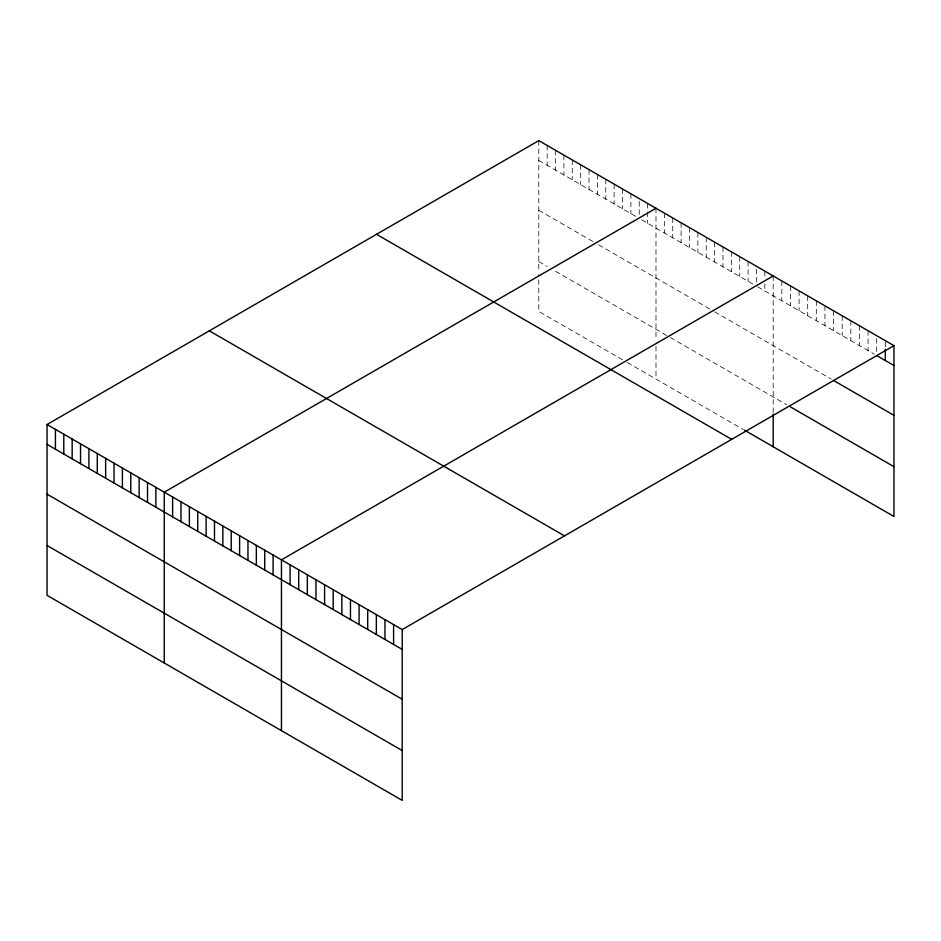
<?xml version="1.0" encoding="UTF-8"?>
<svg xmlns="http://www.w3.org/2000/svg" width="941" height="941" viewBox="0 0 941 941"><rect width="100%" height="100%" fill="white"/><g stroke="black" fill="none" stroke-linecap="round" stroke-linejoin="round"><path stroke-width="0.71" stroke-dasharray="4.71 3.53" d="M538.793 160.452L636.857 217.077M641.644 219.841L754.059 284.747M757.646 286.817L874.236 354.122M538.793 210.278L593.806 242.037M598.582 244.801L709.808 309.013M714.595 311.777L831.103 379.047M538.793 261.61L547.156 266.444M555.531 271.279L669.145 336.866M670.345 337.56L786.747 404.771M622.507 359.768L538.793 311.436L538.793 274.419M627.282 362.52L743.296 429.508M885.328 342.101L885.328 347.77M876.694 338.537L876.694 352.71M868.072 330.726L868.072 350.57M859.451 325.751L859.451 345.594M850.829 320.763L850.829 340.607M842.195 315.788L842.195 335.631M833.573 310.812L833.573 330.656M824.951 305.825L824.951 325.668M816.317 300.849L816.317 320.693M807.696 295.874L807.696 315.705M799.074 290.887L799.074 310.73M790.44 285.911L790.44 305.754M781.818 280.936L781.818 300.767M773.196 275.948L773.196 412.605M764.821 271.114L764.821 278.207M764.821 283.876L764.821 290.957M756.446 269.114L756.446 283.288M748.083 261.445L748.083 281.288M739.708 256.622L739.708 276.454M731.333 251.788L731.333 271.62M722.97 246.954L722.97 266.797M714.595 242.119L714.595 261.963M706.221 237.285L706.221 257.128M697.846 232.451L697.846 252.294M689.482 227.616L689.482 247.459M681.108 222.782L681.108 242.625M672.733 217.947L672.733 237.791M664.358 213.113L664.358 232.956M655.995 208.279L655.995 339.242M655.995 346.359L655.995 379.094M647.62 203.444L647.62 210.537M647.62 211.948L647.62 223.288M639.245 201.456L639.245 215.618M630.882 193.787L630.882 213.619M622.507 188.953L622.507 208.796M614.132 184.118L614.132 203.962M605.757 179.284L605.757 199.127M597.394 174.45L597.394 194.293M589.019 169.615L589.019 189.459M580.644 164.781L580.644 184.624M572.269 159.946L572.269 179.79M563.906 155.112L563.906 174.955M555.531 150.278L555.531 170.121M547.156 145.455L547.156 165.287M538.793 140.621L538.793 271.573"/><path stroke-width="1.41" d="M893.95 345.665L402.207 629.564L402.207 800.379L47.05 595.335L47.05 424.52L538.793 140.621L893.95 345.665L893.95 516.48L744.496 430.19M655.995 208.279L164.252 492.19L164.252 663.005M773.196 275.948L281.453 559.848L281.453 730.663M876.694 355.545L893.95 365.508M833.573 380.47L893.95 415.334M790.44 406.9L893.95 466.665M376.518 234.309L731.675 439.353M209.325 330.832L564.482 535.876M47.05 424.52L402.207 629.564M47.05 444.364L402.207 649.408M47.05 494.178L402.207 699.234M47.05 545.509L402.207 750.565M885.328 349.193L885.328 360.532M773.196 414.028L773.196 446.763M393.585 624.589L393.585 644.432M384.963 619.613L384.963 639.457M376.341 614.626L376.341 634.469M367.708 609.65L367.708 629.494M359.086 604.675L359.086 624.506M350.464 599.688L350.464 619.531M341.83 594.712L341.83 614.555M333.208 589.736L333.208 609.568M324.586 584.749L324.586 604.592M315.964 579.774L315.964 599.617M307.331 574.786L307.331 594.63M298.709 569.811L298.709 589.654M290.087 564.835L290.087 584.679M273.09 555.014L273.09 574.857M264.715 550.191L264.715 570.023M256.34 545.357L256.34 565.188M247.965 540.522L247.965 560.365M239.602 535.688L239.602 555.531M231.227 530.853L231.227 550.697M222.852 526.019L222.852 545.862M214.489 521.185L214.489 541.028M206.114 516.35L206.114 536.194M197.739 511.516L197.739 531.359M189.364 506.681L189.364 526.525M181.001 501.847L181.001 521.69M172.626 497.013L172.626 516.856M155.877 487.356L155.877 507.187M147.514 482.521L147.514 502.365M139.139 477.687L139.139 497.53M130.764 472.853L130.764 492.696M122.401 468.018L122.401 487.861M114.026 463.184L114.026 483.027M105.651 458.349L105.651 478.193M97.276 453.515L97.276 473.358M88.913 448.681L88.913 468.524M80.538 443.846L80.538 463.69M72.163 439.024L72.163 458.855M63.788 434.189L63.788 454.021M55.425 429.355L55.425 449.198"/></g></svg>
